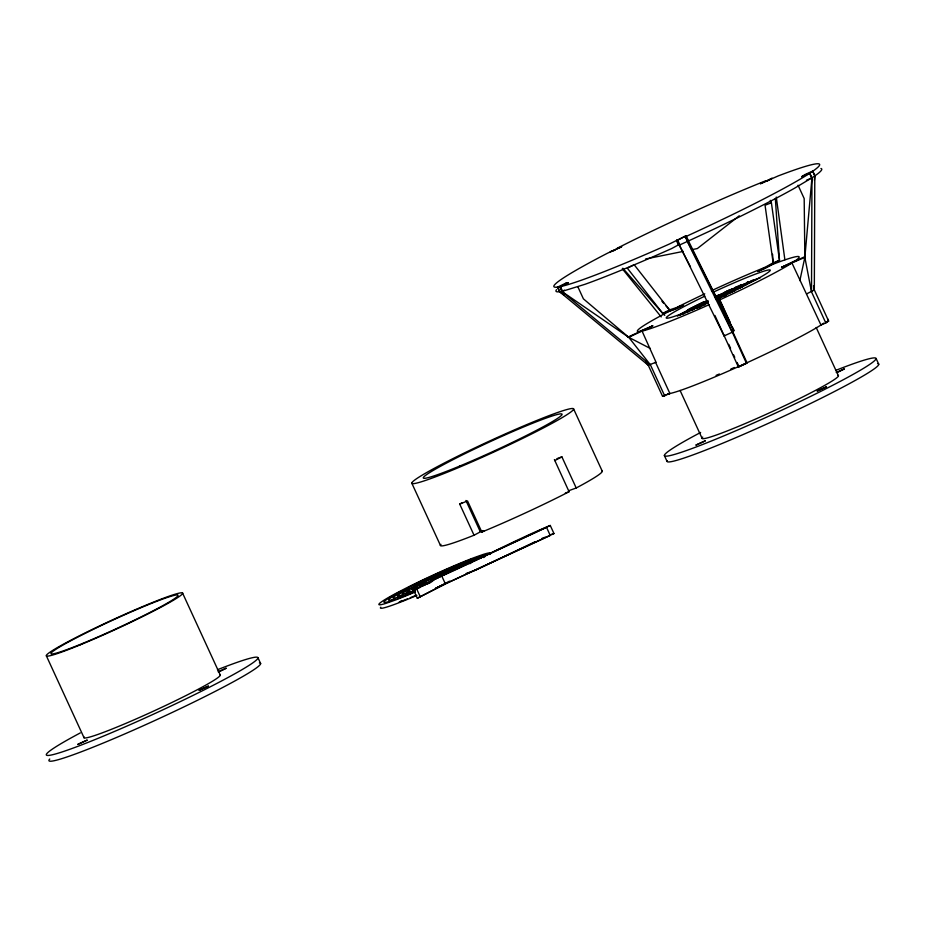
<?xml version="1.0" encoding="UTF-8"?>
<svg xmlns="http://www.w3.org/2000/svg" width="925" height="925" viewBox="0 0 925 925"><rect width="100%" height="100%" fill="white"/><g stroke="black" fill="none" stroke-linecap="round" stroke-linejoin="round"><path stroke-width="1.39" d="M825.817 322.964L811.503 291.838L811.965 177.82L809.849 173.206L812.67 171.31L814.798 175.912L814.324 289.941L828.638 321.067L825.817 322.964L820.961 325.022L791.962 263.012A89.008 5.897 -24.7 0 1 720.552 299.492L719.534 299.954L733.849 331.081M799.847 280.61L804.854 257.37L811.965 177.82L814.798 175.912L814.416 180.178M804.9 174.582L801.663 176.756L809.56 173.38L811.699 177.982L794.378 188.318A146.243 9.689 -24.7 0 1 708.619 231.62L687.899 241.217L685.772 236.603L686.13 235.759L687.726 239.228M564.539 290.161L562.215 291.282L560.099 286.669L560.735 286.542A146.243 9.689 -24.7 0 0 669.503 243.969L686.13 235.759M677.47 239.702L677.112 240.546L685.552 236.025L687.68 240.639L687.98 239.945L718.39 301.527L733.768 330.19L732.184 332.26L724.09 335.937L676.892 239.957M562.851 291.155L584.912 284.322A146.243 9.689 -24.7 0 0 671.619 248.571L679.019 244.57M687.899 241.217L688.258 240.373M714.909 315.448L738.416 367.063L746.498 363.386L718.39 301.527L719.453 299.064L730.183 322.409M719.534 299.954L720.032 298.81L716.551 300.394M724.09 335.937L724.599 335.289M738.416 367.063L746.995 362.739L732.681 331.613M746.498 363.386L746.995 362.739M739.272 215.791L697.346 248.559L691.761 249.681M447.608 573.384L448.544 572.679M804.692 174.721L813.549 170.686A146.243 9.689 -24.7 0 0 778.168 175.935L760.373 183.774L772.19 178.236L766.894 181.196M781.718 267.256L805.108 256.56M806.646 293.896L814.324 289.941L813.526 285.802M820.961 325.022L823.793 323.114M809.56 173.38L806.762 175.183A146.243 9.689 -24.7 0 1 688.015 235.586L685.772 236.603M440.959 544.351A89.008 5.897 -24.7 0 0 473.195 535.563L474.039 535.228L459.725 504.102L462.199 502.657M474.039 535.228L482.792 530.58M459.725 504.102L467.518 500.934L481.833 532.06L484.318 530.603M696.456 308.441L700.121 306.406L695.588 308.326M705.544 304.533L701.925 305.955A25.438 1.688 -24.7 0 0 698.826 307.794M218.115 671.735L226.324 668.174L218.855 671.92M836.235 372.451L844.444 368.878L836.975 372.636M601.886 470.848A89.008 5.897 -24.7 0 1 577.015 487.556L576.217 487.984L561.891 456.858L554.757 460.592M723.547 296.532L726.495 295.006M554.387 459.586L569.072 491.718L568.308 492.123A89.008 5.897 -24.7 0 1 482.711 531.69L481.833 532.06M447.885 572.494L443.954 574.726M451.747 570.494L455.412 568.586M402.097 600.556L399.184 602.071L399.82 601.84M435.767 588.288L550.259 535.459L546.548 527.389L432.067 580.218L457.135 567.256L471.842 562.123L550.259 525.469L553.971 533.54L435.767 588.288L449.562 581.154M413.602 590.173L441.688 575.847L445.399 583.918L417.314 598.244L413.602 590.173L438.67 577.223M417.314 598.244L442.381 585.282M535.193 541.703L475.554 570.182L466.188 573.454M687.448 310.083L690.709 308.43A61.547 4.082 -24.7 0 1 703.717 302.001M622.791 268.227L662.728 313.367L669.55 309.898L682.847 305.481L668.891 311.494A89.008 5.897 -24.7 0 0 639.025 331.613L652.888 325.82L628.769 337.336L561.81 291.421L559.694 286.808L557.521 287.178L559.648 291.791L648.263 365.236L662.577 396.351L669.908 393.541L655.594 362.415L648.263 365.236L645.662 361.929M617.148 248.27L623.23 245.194A146.243 9.689 -24.7 0 1 763.842 181.543L765.622 180.838M706.446 302.29L699.323 305.435L704.746 302.718A45.776 3.029 -24.7 0 1 708.168 301.053M708.145 301.851L704.838 303.516L707.498 302.579M557.521 287.178L565.742 283.189M559.694 286.808L567.904 282.877M560.099 286.669L568.216 282.772L565.73 283.235M627.855 337.105L652.564 325.924M662.577 396.351L666.451 394.512M718.193 298.567L725.316 295.387M717.141 300.116L719.453 299.064M432.067 580.218C472.097 563.406 510.253 542.073 550.259 525.469M433.594 580.102L427.338 583.166L433.004 580.75M801.871 176.617L809.849 173.206M806.427 180.236L811.699 177.982M798.044 185.22L804.183 198.563L804.854 257.37L781.521 267.394L795.893 260.364A89.008 5.897 -24.7 0 0 772.814 264.307L757.598 271.476L773.138 262.816L779.474 260.318L775.358 198.632M826.222 322.085L828.638 321.067M427.431 583.559L419.753 587.097L420.413 586.855A25.438 1.688 -24.7 0 0 425.581 584.739M764.79 267.464L763.969 267.787A89.008 5.897 -24.7 0 0 711.487 290.693M770.282 200.343L771.392 202.772L765.056 205.258L773.138 262.816L772.56 254.202M757.772 271.395L764.108 268.897L779.474 260.318L771.392 202.772M420.17 587.398L412.446 590.902L414.654 590.069M749.678 282.969L745.908 284.38A45.776 3.029 -24.7 0 0 715.279 297.688M556.896 458.673L561.891 456.858M568.713 490.712L576.217 487.984M565.325 493.083L569.072 491.718M551.439 534.419L553.971 533.54M542.096 538.304L545.195 537.228M614.801 250.27L610.211 251.797L621.739 246.744L607.598 253.149A146.243 9.689 -24.7 0 0 556.075 287.236L557.613 287.085L559.729 291.699L558.191 291.849A146.243 9.689 -24.7 0 1 556.549 289.641M665.746 305.597L669.55 309.898L634.168 264.723L627.347 268.192L662.728 313.367L676.036 308.95L683.598 305.1L677.378 307.158L678.291 306.695A89.008 5.897 -24.7 0 1 704.757 293.826M461.795 565.961L459.262 566.586L464.882 564.1A35.601 2.359 -24.7 0 1 466.801 564.562M654.669 362.565L656.068 362.276L642.066 331.092A89.008 5.897 -24.7 0 0 709.278 304.614M645.604 258.977L683.367 251.38M667.734 393.9L669.908 393.541M577.813 286.704L583.398 298.833L628.769 337.336L650.368 348.505M564.342 295.006L559.648 291.791L561.81 291.421L650.425 364.866L664.751 395.993M662.728 313.367L664.774 315.344M661.942 301.296L663.849 303.446M622.294 268.736L661.202 316.928M628.769 337.336L650.425 364.866M718.39 301.527L685.194 236.881M690.466 266.874L679.228 245.16L687.31 241.483L732.184 332.26M812.798 171.206L814.925 175.808L815.665 175.299A146.243 9.689 -24.7 0 0 820.914 168.489M876.102 358.484L878.75 364.242M816.185 327.473L838.293 375.538M732.577 327.6L733.768 330.19M728.773 344.366L730.553 348.251M733.537 354.738L734.739 357.328M737.121 362.519L738.913 366.404M678.002 240.847L679.597 244.304M676.533 240.801L678.661 245.414M680.072 390.431L702.179 438.496M664.37 455.551L667.018 461.321M573.592 408.896A89.008 5.897 -24.7 0 1 454.083 469.449A89.008 5.897 -24.7 0 1 450.475 459.864A89.008 5.897 -24.7 0 1 573.592 408.896L602.233 471.149M465.922 500.483L480.237 531.609M411.833 483.243L440.473 545.484M416.62 588.809L420.332 596.879M257.983 657.768L260.63 663.526M182.526 592.983L220.173 674.822M46.412 655.941L84.059 737.78M560.735 286.542L562.215 291.282M804.854 257.37L811.503 291.838M776.272 197.083L784.874 259.728M716.505 295.965A61.547 4.082 -24.7 0 1 719.107 294.763M724.31 292.404A61.547 4.082 -24.7 0 1 732.022 288.958M735.814 287.305A61.547 4.082 -24.7 0 1 738.289 286.241A62.31 4.128 -24.7 0 0 734.462 287.825M739.514 285.709A61.547 4.082 -24.7 0 1 741.931 284.68M746.625 282.715A61.547 4.082 -24.7 0 1 748.88 281.79M751.077 280.888A61.547 4.082 -24.7 0 1 753.216 280.032M717.916 298.324A20.35 1.353 -24.7 0 1 727.385 294.104L735.063 290.554L734.404 290.797A25.438 1.688 -24.7 0 0 717.395 298.197M716.066 298.44A30.513 2.023 -24.7 0 1 734.647 290.253L742.37 286.762L740.15 287.594A35.601 2.359 -24.7 0 0 716.343 297.942M692.27 310.199A35.601 2.359 -24.7 0 1 694.687 308.811M687.125 312.523A40.688 2.694 -24.7 0 1 691.067 310.233L694.652 308.314L687.448 311.667A45.776 3.029 -24.7 0 0 682.766 314.396M715.811 297.815A40.688 2.694 -24.7 0 1 743.029 285.987L752.811 281.362A57.223 3.792 -24.7 0 0 765.935 270.574A57.223 3.792 -24.7 0 0 713.187 292.219M679.771 315.425A50.863 3.376 -24.7 0 1 683.818 313.089L689.148 310.245L684.673 312.072A55.951 3.712 -24.7 0 0 677.412 316.096M706.85 301.307A50.863 3.376 -24.7 0 0 703.046 303.146L693.715 307.401L695.334 306.557A55.951 3.712 -24.7 0 1 707.683 300.521M715.95 297.006A50.863 3.376 -24.7 0 1 748.776 282.772L757.217 279.049L756.581 279.269A55.951 3.712 -24.7 0 0 716.043 296.59M489.811 554.457A61.547 4.082 -24.7 0 0 483.417 554.364L473.912 557.717A61.547 4.082 -24.7 0 0 405.462 588.416L396.201 593.237A61.547 4.082 -24.7 0 0 386.153 603.297L395.657 599.932A61.547 4.082 -24.7 0 0 415.302 591.942M416.886 595.411A61.547 4.082 -24.7 0 1 380.776 607.216M416.134 595.284A55.951 3.712 -24.7 0 1 410.214 597.747M407.439 598.88A55.951 3.712 -24.7 0 1 400.988 601.4M432.067 581.536A20.35 1.353 -24.7 0 1 428.541 583.074M430.206 582.738A25.438 1.688 -24.7 0 1 426.703 584.265M456.291 568.308A25.438 1.688 -24.7 0 1 457.748 568.112M469.865 563.718A40.688 2.694 -24.7 0 0 469.183 561.995L466.431 562.863L473.484 559.891A45.776 3.029 -24.7 0 1 475.947 560.492M415.175 590.312A40.688 2.694 -24.7 0 1 411.787 591.676L405.138 594.694L408.908 593.283A45.776 3.029 -24.7 0 0 414.053 591.202M415.013 591.225A50.863 3.376 -24.7 0 1 406.029 594.879L397.588 598.614L398.236 598.382A55.951 3.712 -24.7 0 0 414.539 591.827M480.514 558.446A50.863 3.376 -24.7 0 0 477.786 557.787L473.773 559.047L479.243 556.503A55.951 3.712 -24.7 0 1 483.683 557.578M259.416 662.901A116.481 7.724 -24.7 0 1 156.059 719.962A116.481 7.724 -24.7 0 1 49.753 759.032M219.711 674.66A75.029 4.972 -24.7 0 1 154.036 710.897A75.029 4.972 -24.7 0 1 84.117 736.994M217.444 669.735A116.481 7.724 -24.7 0 1 231.817 675.435A116.481 7.724 -24.7 0 1 78.267 746.174A116.481 7.724 -24.7 0 1 80.313 732.912M877.536 363.618A116.481 7.724 -24.7 0 1 777.879 418.979A116.481 7.724 -24.7 0 1 667.191 460.65M837.83 375.365A75.029 4.972 -24.7 0 1 769.773 412.7A75.029 4.972 -24.7 0 1 702.769 437.086M835.564 370.451A116.481 7.724 -24.7 0 1 849.289 376.498A116.481 7.724 -24.7 0 1 694.976 447.422A116.481 7.724 -24.7 0 1 700.63 432.461M827.655 318.94A89.008 5.897 -24.7 0 1 827.574 319.888M820.591 325.265A89.008 5.897 -24.7 0 1 737.907 366.867A89.008 5.897 -24.7 0 1 667.653 393.865M734.404 367.491A76.301 5.053 -24.7 0 1 730.854 369.052M719.384 374.001A76.301 5.053 -24.7 0 1 716.089 375.377M747.065 284.345A57.223 3.792 -24.7 0 1 716.112 299.203M707.706 302.961A57.223 3.792 -24.7 0 1 668.023 318.119A57.223 3.792 -24.7 0 1 683.737 306.73L689.483 303.747A57.223 3.792 -24.7 0 1 704.862 296.15M689.044 309.216A62.31 4.128 -24.7 0 1 703.254 302.174M726.692 291.259A62.31 4.128 -24.7 0 1 729.305 290.092M739.503 285.64A62.31 4.128 -24.7 0 1 741.966 284.588M746.741 282.588A62.31 4.128 -24.7 0 1 749.042 281.639M680.777 314.084A57.223 3.792 -24.7 0 1 685.853 311.343L691.599 308.36A57.223 3.792 -24.7 0 1 706.978 300.764M716.517 296.278A57.223 3.792 -24.7 0 1 760.466 277.673M77.92 744.336L87.089 740.15L77.92 744.336M696.039 445.041L705.208 440.867L696.039 445.041M199.176 690.293L208.333 686.142L199.176 690.293M817.295 391.009L826.453 386.847L817.295 391.009M421.962 584.265C417.545 588.393 434.056 578.033 421.962 584.265M414.874 586.404L411.209 588.439A30.513 2.023 -24.7 0 0 407.775 591.688L410.307 591.075L404.688 593.549A35.601 2.359 -24.7 0 1 409.44 588.809L414.874 586.404M403.901 590.231L398.583 593.087A50.863 3.376 -24.7 0 0 391.784 599.862L395.796 598.602L390.327 601.146A55.951 3.712 -24.7 0 1 399.427 592.069L403.901 590.231M406.653 589.271L402.202 591.653A45.776 3.029 -24.7 0 0 396.085 597.758L403.138 594.787L400.386 595.654A40.688 2.694 -24.7 0 1 405.821 590.231L409.405 588.312L406.653 589.271M417.672 585.433L416.678 585.953A25.438 1.688 -24.7 0 0 413.29 589.341L417.58 587.236A20.35 1.353 -24.7 0 1 420.308 584.531L417.672 585.433M442.243 574.483L430.784 579.605L442.243 574.483M449.816 570.552L442.15 574.101A20.35 1.353 -24.7 0 0 427.998 580.553L425.095 581.582L426.298 580.981A25.438 1.688 -24.7 0 1 449.157 570.794L449.816 570.552M457.123 566.759L449.4 570.251A30.513 2.023 -24.7 0 0 428.448 579.559L419.592 583.513L422.898 581.848A35.601 2.359 -24.7 0 1 454.915 567.58L457.123 566.759M464.431 562.955L457.783 565.984A40.688 2.694 -24.7 0 0 421.199 582.276L414.088 585.433L419.511 582.715A45.776 3.029 -24.7 0 1 460.662 564.377L464.431 562.955M471.981 559.047L463.541 562.77A50.863 3.376 -24.7 0 0 417.811 583.143L408.48 587.398L410.099 586.554A55.951 3.712 -24.7 0 1 471.345 559.267L471.981 559.047M79.978 644.956A75.029 4.972 -24.7 0 0 182.664 593.295A75.029 4.972 -24.7 0 0 80.776 635.117A75.029 4.972 -24.7 0 0 79.978 644.956M82.313 643.569A69.942 4.637 -24.7 0 0 178.039 595.411A69.942 4.637 -24.7 0 0 83.053 634.4A69.942 4.637 -24.7 0 0 82.313 643.569M459.598 466.108A76.301 5.053 -24.7 0 0 562.042 414.203A76.301 5.053 -24.7 0 0 456.511 457.887A76.301 5.053 -24.7 0 0 459.598 466.108"/></g></svg>
